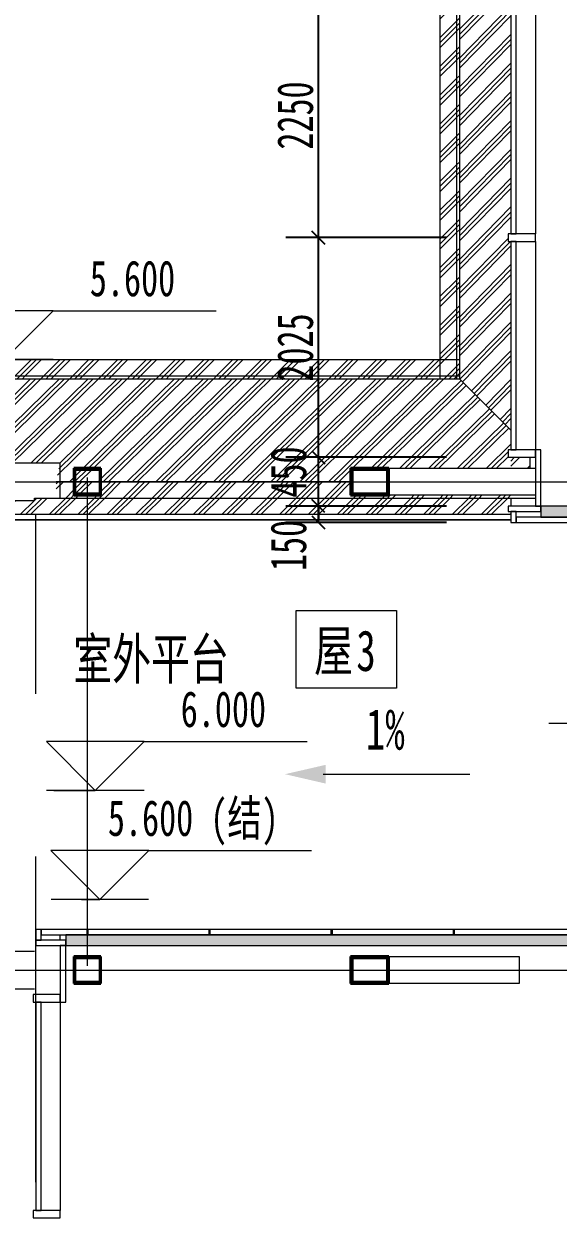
# Model space of a CAD drawing. Header units: millimetres. Extents: x 124696 to 347024, y 412631 to 564609.
# Drawn here: x 158087 to 163007, y 469852 to 480822 of the extents above; entities that cross this region are included whole.
import ezdxf

# ---------------------------------------------------------------- set-up
doc = ezdxf.new("R2010")
doc.units = ezdxf.units.MM
doc.header["$LTSCALE"] = 1500
doc.header["$MEASUREMENT"] = 0
doc.linetypes.add('二层平面图$0$IMPORT-216002', pattern=[3, 2, -1])
doc.linetypes.add('二层平面图$0$轴网线_12_3_3_3 mm', pattern=[21, 12, -3, 3, -3])
doc.layers.add('0-建筑底图', color=7, linetype='Continuous')
for name, color, linetype, lineweight in [('二层平面图$0$0-1', 7, 'Continuous', 5), ('二层平面图$0$A-ANNO-IDEN-LEVL', 3, 'Continuous', 15), ('二层平面图$0$A-FLOR-HRAL', 71, 'Continuous', 9), ('二层平面图$0$A-FLOR-STRS-IDEN-1', 2, 'Continuous', 15), ('二层平面图$0$A-LINE', 7, 'Continuous', 9), ('二层平面图$0$A-LINE-1', 7, '二层平面图$0$IMPORT-216002', 9), ('二层平面图$0$A-ROOF', 241, 'Continuous', 9), ('二层平面图$0$A-ROOF-GRID', 8, 'Continuous', 9), ('二层平面图$0$A-WALL-2', 170, 'Continuous', 20), ('二层平面图$0$A-WALL-CURT-PANEL-2', 7, 'Continuous', 9), ('二层平面图$0$A-WALL-CURT-PANEL-3', 140, 'Continuous', 9), ('二层平面图$0$A-WALL-CURT-STILE-2', 7, 'Continuous', 9), ('二层平面图$0$A-WALL-CURT-STILE-3', 7, 'Continuous', 9), ('二层平面图$0$ANNO-DIMS', 3, 'Continuous', 15), ('二层平面图$0$ANNO-DOTE-1', 10, '二层平面图$0$轴网线_12_3_3_3 mm', 15), ('二层平面图$0$ANNO-TEXT', 7, 'Continuous', 15), ('二层平面图$0$ANNO-TEXT-1', 1, 'Continuous', 15), ('二层平面图$0$ANNO-TEXT-2', 210, 'Continuous', 15), ('二层平面图$0$FLOR', 91, 'Continuous', 9), ('二层平面图$0$FLOR-PATT', 99, 'Continuous', 9), ('二层平面图$0$S-BEAM', 4, 'Continuous', 9), ('二层平面图$0$S-BEAM-1', 7, 'Continuous', 9), ('二层平面图$0$S-BEAM-2', 130, 'Continuous', 35), ('二层平面图$0$S-COLU-1', 250, 'Continuous', 5), ('二层平面图$0$S-COLU-2', 130, 'Continuous', 35), ('二层平面图$0$WALL-HATCH', 252, 'Continuous', 9)]:
    doc.layers.add(name, color=color, linetype=linetype, lineweight=lineweight)
doc.styles.add('二层平面图$0$黑体', font='simhei.ttf', dxfattribs={"width": 0.7, "height": 375})
doc.styles.add('二层平面图$0$黑体_5', font='simhei.ttf', dxfattribs={"width": 0.7, "height": 330})
doc.styles.add('二层平面图$0$黑体_B', font='', dxfattribs={"width": 0.7, "height": 375})
doc.styles.get('二层平面图$0$黑体_B').set_extended_font_data('SimHei', bold=True)
doc.dimstyles.new('二层平面图$0$直线_2_2mm_黑体_引线_文字在上', dxfattribs={"dimscale": 304.8, "dimtxt": 412.811453, "dimasz": 0.393701, "dimexe": 0.984252, "dimexo": 0.0625, "dimgap": 0.147638, "dimtad": 1, "dimdec": 0, "dimzin": 0, "dimdsep": 46, "dimtxsty": '二层平面图$0$黑体_5', "dimblk1": '二层平面图$0$_Oblique', "dimblk2": '二层平面图$0$_Oblique', "dimsah": 1, "dimcen": 0.09, "dimazin": 0, "dimtfac": 1, "dimtdec": 4, "dimtix": 1, "dimtmove": 0, "dimatfit": 3, "dimfxl": 3.937008, "dimfxlon": 1, "dimtvp": 1, "dimtolj": 1, "dimtzin": 0, "dimarcsym": 2})
doc.dimstyles.new('二层平面图$0$直线_2_2mm_黑体_引线_文字在上_2', dxfattribs={"dimscale": 304.8, "dimtxt": 412.811453, "dimasz": 0.393701, "dimexe": 0.984252, "dimexo": 0.0625, "dimgap": 0.147638, "dimtad": 1, "dimdec": 0, "dimzin": 0, "dimdsep": 46, "dimtxsty": '二层平面图$0$黑体_5', "dimblk1": '二层平面图$0$_Oblique', "dimblk2": '二层平面图$0$_Oblique', "dimsah": 1, "dimcen": 0.09, "dimazin": 0, "dimtfac": 1, "dimtdec": 4, "dimtix": 1, "dimtmove": 2, "dimatfit": 3, "dimfxl": 3.937008, "dimfxlon": 1, "dimtvp": 1, "dimtolj": 1, "dimtzin": 0, "dimarcsym": 2})
pattern_1 = [(45, (0, 0), (-132.5825, 132.5825), []), (45, (46.88, 0), (0, 265.16504), []), (45, (-46.88, 0), (0, 265.16504), [])]

# ---------------------------------------------------------------- blocks, each defined once
blk = doc.blocks.new('二层平面图$0$S-梁-钢-箱形1 - _-300x350x14x14-2248699-104-2F')
at = {"layer": '二层平面图$0$S-BEAM-1'}
h = blk.add_hatch(color=256, dxfattribs=at)
h.paths.add_polyline_path([(11812, 15575), (11812, 15925), (11388, 15925), (11388, 15575)])
h.paths.add_polyline_path([(11792, 15589), (11408, 15589), (11408, 15911), (11792, 15911), (11792, 15614)])
for p, q in [((11812, 15925), (13012, 15925)), ((13012, 15575), (11812, 15575))]:
    blk.add_line(p, q, dxfattribs=at)
at = {"layer": '二层平面图$0$S-BEAM-2'}
for p, q in [((11812, 15925), (11388, 15925)), ((11388, 15925), (11388, 15575)), ((11408, 15589), (11408, 15911)), ((11408, 15911), (11792, 15911)), ((11792, 15911), (11792, 15589)), ((11812, 15575), (11812, 15925)), ((11792, 15589), (11408, 15589)), ((11388, 15575), (11812, 15575))]:
    blk.add_line(p, q, dxfattribs=at)
blk = doc.blocks.new('二层平面图$0$S-梁-钢-箱形1 - _-300x350x14x14-V45-104-2F')
at = {"layer": '二层平面图$0$S-BEAM-1'}
h = blk.add_hatch(color=256, dxfattribs=at)
h.paths.add_polyline_path([(11812, 20075), (11812, 20425), (11388, 20425), (11388, 20075)])
h.paths.add_polyline_path([(11408, 20089), (11408, 20411), (11792, 20411), (11792, 20089)])
for p, q in [((11812, 20425), (13249, 20425)), ((13012, 20075), (11812, 20075))]:
    blk.add_line(p, q, dxfattribs=at)
at = {"layer": '二层平面图$0$S-BEAM-2'}
for p, q in [((11812, 20425), (11388, 20425)), ((11388, 20425), (11388, 20075)), ((11408, 20089), (11408, 20411)), ((11408, 20411), (11792, 20411)), ((11792, 20411), (11792, 20089)), ((11812, 20075), (11812, 20425)), ((11792, 20089), (11408, 20089)), ((11388, 20075), (11812, 20075))]:
    blk.add_line(p, q, dxfattribs=at)
blk = doc.blocks.new('二层平面图$0$S-梁-钢-箱形1 - _-250x250x12x12-2248756-104-2F')
at = {"layer": '二层平面图$0$S-BEAM-1'}
h = blk.add_hatch(color=256, dxfattribs=at)
h.paths.add_polyline_path([(16277, 31375), (16277, 31625), (15923, 31625), (15923, 31375)])
h.paths.add_polyline_path([(16260, 31387), (15940, 31387), (15940, 31613), (16260, 31613)])
for p, q in [((16277, 31625), (17625, 31625)), ((17625, 31375), (16277, 31375))]:
    blk.add_line(p, q, dxfattribs=at)
at = {"layer": '二层平面图$0$S-BEAM-2'}
for p, q in [((16277, 31625), (15923, 31625)), ((15923, 31625), (15923, 31375)), ((15940, 31387), (15940, 31613)), ((15940, 31613), (16260, 31613)), ((16260, 31613), (16260, 31387)), ((16277, 31375), (16277, 31625)), ((15923, 31375), (16277, 31375)), ((16260, 31387), (15940, 31387))]:
    blk.add_line(p, q, dxfattribs=at)
blk = doc.blocks.new('二层平面图$0$S-梁-钢-箱形1 - _-250x250x12x12-V69-104-2F')
at = {"layer": '二层平面图$0$S-BEAM-1'}
h = blk.add_hatch(color=256, dxfattribs=at)
h.paths.add_polyline_path([(16277, 15625), (16277, 15875), (15923, 15875), (15923, 15625)])
h.paths.add_polyline_path([(15940, 15637), (15940, 15863), (16260, 15863), (16260, 15637)])
for p, q in [((16277, 15875), (17477, 15875)), ((17477, 15625), (16277, 15625))]:
    blk.add_line(p, q, dxfattribs=at)
at = {"layer": '二层平面图$0$S-BEAM-2'}
for p, q in [((16277, 15875), (15923, 15875)), ((15923, 15875), (15923, 15625)), ((15940, 15637), (15940, 15863)), ((15940, 15863), (16260, 15863)), ((16260, 15863), (16260, 15637)), ((16277, 15625), (16277, 15875)), ((15923, 15625), (16277, 15625)), ((16260, 15637), (15940, 15637))]:
    blk.add_line(p, q, dxfattribs=at)
blk = doc.blocks.new('二层平面图$0$SHS-Structure-Center_rvt-1-104-2F')
at = {"layer": '二层平面图$0$S-COLU-1'}
h = blk.add_hatch(color=256, dxfattribs=at)
h.paths.add_polyline_path([(13625, 20125), (13625, 20375), (13375, 20375), (13375, 20125)])
h.paths.add_polyline_path([(13613, 20137), (13387, 20137), (13387, 20363), (13613, 20363)])
h = blk.add_hatch(color=256, dxfattribs=at)
h.paths.add_polyline_path([(13625, 15625), (13625, 15875), (13375, 15875), (13375, 15625), (13414, 15625)])
h.paths.add_polyline_path([(13414, 15637), (13387, 15637), (13387, 15863), (13613, 15863), (13613, 15637)])
at = {"layer": '二层平面图$0$S-COLU-2'}
for p, q in [((13625, 20375), (13375, 20375)), ((13375, 20375), (13375, 20125)), ((13387, 20363), (13613, 20363)), ((13387, 20137), (13387, 20363)), ((13613, 20363), (13613, 20137)), ((13625, 20125), (13625, 20375)), ((13375, 20125), (13625, 20125)), ((13613, 20137), (13387, 20137)), ((13625, 15875), (13375, 15875)), ((13375, 15875), (13375, 15625)), ((13387, 15863), (13613, 15863)), ((13387, 15637), (13387, 15863)), ((13613, 15863), (13613, 15637)), ((13625, 15625), (13625, 15875)), ((13375, 15625), (13625, 15625)), ((13613, 15637), (13387, 15637))]:
    blk.add_line(p, q, dxfattribs=at)
at = {"layer": '二层平面图$0$S-BEAM'}
for name, p in [('二层平面图$0$S-梁-钢-箱形1 - _-300x350x14x14-V45-104-2F', (0, 0)), ('二层平面图$0$S-梁-钢-箱形1 - _-250x250x12x12-2248756-104-2F', (0, -11250)), ('二层平面图$0$S-梁-钢-箱形1 - _-300x350x14x14-2248699-104-2F', (0, 0)), ('二层平面图$0$S-梁-钢-箱形1 - _-250x250x12x12-V69-104-2F', (0, 0))]:
    blk.add_blockref(name, p, dxfattribs=at)
blk = doc.blocks.new('二层平面图$0$系统嵌板 - 00S-玻璃-V31-104-2F')
at = {"layer": '二层平面图$0$A-WALL-CURT-PANEL-3'}
for p, q in [((960, 0), (-960, 0)), ((-960, 0), (-960, -50)), ((960, -50), (960, 0)), ((-960, -50), (960, -50))]:
    blk.add_line(p, q, dxfattribs=at)
blk = doc.blocks.new('二层平面图$0$矩形竖梃 - 幕墙龙骨_70_250-12648441-104-2F')
at = {"layer": '二层平面图$0$A-WALL-CURT-STILE-3'}
for p, q in [((-70, 225), (0, 225)), ((-70, -25), (-70, 225)), ((0, 225), (0, -25)), ((0, -25), (-70, -25))]:
    blk.add_line(p, q, dxfattribs=at)
blk = doc.blocks.new('二层平面图$0$矩形竖梃 - 幕墙龙骨_70_250-12648378-104-2F')
at = {"layer": '二层平面图$0$A-WALL-CURT-STILE-3'}
for p, q in [((-35, 225), (35, 225)), ((-35, -25), (-35, 225)), ((35, 225), (35, -25)), ((35, -25), (-35, -25))]:
    blk.add_line(p, q, dxfattribs=at)
blk = doc.blocks.new('二层平面图$0$系统嵌板 - 深灰色蜂窝铝板-13177281-104-2F')
at = {"layer": '二层平面图$0$A-WALL-CURT-PANEL-3'}
for p, q in [((260, 0), (-260, 0)), ((-260, 0), (-260, -50)), ((260, -50), (260, 0)), ((-260, -50), (260, -50))]:
    blk.add_line(p, q, dxfattribs=at)
blk = doc.blocks.new('二层平面图$0$矩形竖梃 - 8 x 50 mm 蜂窝铝板幕墙开缝-12945343-104-2F')
at = {"layer": '二层平面图$0$A-WALL-CURT-STILE-3'}
for p, q in [((-4, 50), (4, 50)), ((-4, 0), (-4, 50)), ((4, 0), (-4, 0)), ((4, 50), (4, 0))]:
    blk.add_line(p, q, dxfattribs=at)
blk = doc.blocks.new('二层平面图$0$矩形竖梃 - 幕墙龙骨_50_225_隐框-12533227-104-2F')
at = {"layer": '二层平面图$0$A-WALL-CURT-STILE-2'}
blk.add_line((13250, 15455), (13250, 13535), dxfattribs=at)
blk = doc.blocks.new('二层平面图$0$楼板 斜檐口 - 楼板 斜檐口-3571289-104-2F')
at = {"layer": '二层平面图$0$FLOR-PATT'}
h = blk.add_hatch(dxfattribs=at)
h.set_pattern_fill('FP_47', color=256, style=0, pattern_type=2)
h.set_pattern_definition(pattern_1)
h.paths.add_polyline_path([(16930, 21195), (16930, 21225), (16900, 21225), (16900, 21195), (16902, 21195)])
h.paths.add_polyline_path([(16900, 21375), (16930, 21375), (16930, 31375), (16900, 31375), (16900, 22216)])
h.paths.add_polyline_path([(16928, 31625), (16930, 31625), (16930, 32445), (30555, 32445), (30555, 35055), (12400, 35055), (12400, 35025), (30525, 35025), (30525, 32475), (16900, 32475), (16900, 31625)])
h = blk.add_hatch(dxfattribs=at)
h.set_pattern_fill('FP_47', color=256, style=0, pattern_type=2)
h.set_pattern_definition(pattern_1)
h.paths.add_polyline_path([(16762, 21195), (16900, 21195), (16900, 31375), (16750, 31375), (16750, 21195)])
h.paths.add_polyline_path([(16866, 31625), (16900, 31625), (16900, 32475), (30525, 32475), (30525, 35025), (12400, 35025), (12400, 34875), (30375, 34875), (30375, 32625), (16750, 32625), (16750, 31625)])
h = blk.add_hatch(dxfattribs=at)
h.set_pattern_fill('FP_96', color=256, style=0, pattern_type=2)
h.set_pattern_definition([(45.634, (794.28, 0), (-129.6791, 132.5827), []), (45.634, (840.13, 0), (0.0011, 265.165), []), (45.634, (748.43, 0), (0.0011, 265.165), [])])
h.paths.add_polyline_path([(17400, 20723), (17400, 22465), (17375, 22465), (17375, 22535), (17400, 22535), (17400, 24715), (17375, 24715), (17375, 24785), (17400, 24785), (17400, 26965), (17375, 26965), (17375, 27035), (17400, 27035), (17400, 29215), (17375, 29215), (17375, 29285), (17400, 29285), (17400, 31205), (17375, 31205), (17375, 31275), (17400, 31275), (17400, 31375), (16930, 31375), (16930, 21195)])
h.paths.add_polyline_path([(17400, 31625), (17400, 31725), (17375, 31725), (17375, 31750), (17400, 31750), (17400, 31975), (16930, 32445), (16930, 31625)])
h = blk.add_hatch(dxfattribs=at)
h.set_pattern_fill('FP_47', color=256, style=0, pattern_type=2)
h.set_pattern_definition(pattern_1)
h.paths.add_polyline_path([(13025, 3375), (13025, 3525), (8025, 3525), (8025, 21225), (16930, 21225), (16930, 21375), (7875, 21375), (7875, 3375), (8582, 3375)])
h = blk.add_hatch(dxfattribs=at)
h.set_pattern_fill('FP_47', color=256, style=0, pattern_type=2)
h.set_pattern_definition(pattern_1)
h.paths.add_polyline_path([(8025, 3525), (13025, 3525), (13025, 3555), (8055, 3555), (8055, 21195), (16750, 21195), (16750, 21225), (8025, 21225), (8025, 3555)])
h.paths.add_polyline_path([(16900, 21195), (16930, 21195), (16930, 21225), (16900, 21223)])
h = blk.add_hatch(dxfattribs=at)
h.set_pattern_fill('FP_102', color=256, style=0, pattern_type=2)
h.set_pattern_definition([(44.372, (0, 847.89), (-132.5816, 129.7103), []), (44.372, (46.88, 847.89), (0.0022, 259.4191), []), (44.372, (-46.88, 847.89), (0.0022, 259.4191), [])])
h.paths.add_polyline_path([(15923, 20250), (15923, 20375), (17400, 20375), (17400, 20475), (17375, 20475), (17375, 20545), (17400, 20545), (17400, 20723), (16930, 21195), (8055, 21195), (8973, 20277), (8980, 20285), (9000, 20290), (9020, 20285), (9035, 20270), (9040, 20250), (11388, 20250), (11388, 20425), (13249, 20425), (13212, 20250), (13375, 20250), (13375, 20375), (13625, 20375), (13625, 20250), (15485, 20250)])
h.paths.add_polyline_path([(13387, 20250), (13613, 20250), (13613, 20363), (13387, 20363)])
h = blk.add_hatch(dxfattribs=at)
h.set_pattern_fill('FP_47', color=256, style=0, pattern_type=2)
h.set_pattern_definition(pattern_1)
h.paths.add_polyline_path([(11343, 4500), (11423, 4500), (11423, 4625), (13025, 4625), (13025, 4650), (9150, 4650), (9150, 20100), (11388, 20100), (11388, 20250), (9040, 20250), (9035, 20230), (9020, 20215), (9000, 20210), (9000, 15790), (9020, 15785), (9035, 15770), (9040, 15750), (9035, 15730), (9020, 15715), (9000, 15710), (9000, 10165), (9020, 10160), (9035, 10145), (9040, 10125), (9035, 10105), (9020, 10090), (9000, 10085), (9000, 4540), (9020, 4535), (9035, 4520), (9040, 4500), (9963, 4500)])
h.paths.add_polyline_path([(16312, 20100), (17400, 20100), (17400, 20125), (15923, 20125), (15923, 20250), (13625, 20250), (13625, 20125), (13375, 20125), (13375, 20250), (13212, 20250), (13212, 20100), (16277, 20100)])
h.paths.add_polyline_path([(13387, 20137), (13613, 20137), (13613, 20250), (13387, 20250), (13387, 20177)])
h = blk.add_hatch(dxfattribs=at)
h.set_pattern_fill('FP_47', color=256, style=0, pattern_type=2)
h.set_pattern_definition(pattern_1)
h.paths.add_polyline_path([(9150, 4650), (13025, 4650), (13025, 4725), (13000, 4725), (13000, 4795), (13025, 4795), (13025, 4800), (9300, 4800), (9300, 19950), (17400, 19950), (17400, 19975), (17375, 19975), (17375, 20025), (17400, 20025), (17400, 20100), (13012, 20100), (13012, 20075), (11388, 20075), (11388, 20100), (9150, 20100), (9150, 5239)])
at = {"layer": '二层平面图$0$A-LINE'}
for p, q in [((16750, 21195), (16750, 31375)), ((16900, 31375), (16900, 21195)), ((16930, 21195), (16930, 31375)), ((7875, 21375), (16930, 21375)), ((8025, 21225), (16930, 21225)), ((16930, 21195), (8055, 21195)), ((13012, 20100), (17400, 20100)), ((17400, 20100), (17400, 20025))]:
    blk.add_line(p, q, dxfattribs=at)
at = {"layer": '二层平面图$0$FLOR'}
for p, q in [((13375, 20250), (13212, 20250)), ((13613, 20250), (13387, 20250)), ((15923, 20250), (13625, 20250))]:
    blk.add_line(p, q, dxfattribs=at)
blk = doc.blocks.new('二层平面图$0$系统嵌板 - 深灰色蜂窝铝板-12530099-104-2F')
at = {"layer": '二层平面图$0$A-WALL-CURT-PANEL-3'}
for p, q in [((260, 50), (-260, 50)), ((-260, 50), (-260, 0)), ((-260, 0), (260, 0)), ((260, 0), (260, 50))]:
    blk.add_line(p, q, dxfattribs=at)
blk = doc.blocks.new('二层平面图$0$系统嵌板 - 深灰色蜂窝铝板-12530137-104-2F')
at = {"layer": '二层平面图$0$A-WALL-CURT-PANEL-3'}
for p, q in [((150, 50), (-150, 50)), ((-150, 50), (-150, 0)), ((-150, 0), (150, 0)), ((150, 0), (150, 50))]:
    blk.add_line(p, q, dxfattribs=at)
blk = doc.blocks.new('二层平面图$0$系统嵌板 - 深灰色蜂窝铝板-12530138-104-2F')
at = {"layer": '二层平面图$0$A-WALL-CURT-PANEL-3'}
for p, q in [((50, 50), (-50, 50)), ((-50, 50), (-50, 0)), ((-50, 0), (50, 0)), ((50, 0), (50, 50))]:
    blk.add_line(p, q, dxfattribs=at)
blk = doc.blocks.new('二层平面图$0$系统嵌板 - 深灰色蜂窝铝板-13177508-104-2F')
at = {"layer": '二层平面图$0$A-WALL-CURT-PANEL-3'}
for p, q in [((137.5, 0), (-137.5, 0)), ((-137.5, 0), (-137.5, -50)), ((137.5, -50), (137.5, 0)), ((-137.5, -50), (137.5, -50))]:
    blk.add_line(p, q, dxfattribs=at)
blk = doc.blocks.new('二层平面图$0$系统嵌板 - 深灰色蜂窝铝板-12254118-104-2F')
at = {"layer": '二层平面图$0$A-WALL-CURT-PANEL-3'}
for p, q in [((50, 0), (-50, 0)), ((-50, 0), (-50, -50)), ((50, -50), (50, 0)), ((-50, -50), (50, -50))]:
    blk.add_line(p, q, dxfattribs=at)
blk = doc.blocks.new('二层平面图$0$系统嵌板 - 白色艾特板-12945405-104-2F')
at = {"layer": '二层平面图$0$A-WALL-CURT-PANEL-3'}
for p, q in [((273, 0), (-273, 0)), ((-273, 0), (-273, -50)), ((273, -50), (273, 0)), ((-273, -50), (273, -50))]:
    blk.add_line(p, q, dxfattribs=at)
blk = doc.blocks.new('二层平面图$0$顶部扶栏类型 - 顶部扶栏_内部_-5227892-104-2F')
at = {"layer": '二层平面图$0$A-FLOR-HRAL'}
for p, q in [((10125, 19950), (17400, 19950)), ((17400, 19900), (10125, 19900)), ((17400, 19950), (17400, 19900))]:
    blk.add_line(p, q, dxfattribs=at)
blk = doc.blocks.new('二层平面图$0$顶部扶栏类型 - 顶部扶栏_内部_-V151-104-2F')
at = {"layer": '二层平面图$0$A-FLOR-HRAL'}
for p, q in [((10125, 19950), (17400, 19950)), ((10125, 19900), (17400, 19900)), ((17400, 19950), (17400, 19900))]:
    blk.add_line(p, q, dxfattribs=at)
blk = doc.blocks.new('二层平面图$0$系统嵌板 - 白色艾特板-12946037-104-2F')
at = {"layer": '二层平面图$0$A-WALL-CURT-PANEL-3'}
for p, q in [((211, 0), (-211, 0)), ((-211, 0), (-211, -50)), ((211, -50), (211, 0)), ((-211, -50), (211, -50))]:
    blk.add_line(p, q, dxfattribs=at)
blk = doc.blocks.new('二层平面图$0$系统嵌板 - 白色艾特板-12945366-104-2F')
at = {"layer": '二层平面图$0$A-WALL-CURT-PANEL-3'}
for p, q in [((558.5, 0), (-558.5, 0)), ((-558.5, 0), (-558.5, -50)), ((558.5, -50), (558.5, 0)), ((-558.5, -50), (558.5, -50))]:
    blk.add_line(p, q, dxfattribs=at)
blk = doc.blocks.new('二层平面图$0$系统嵌板 - 00S-玻璃-12648781-104-2F')
at = {"layer": '二层平面图$0$A-WALL-CURT-PANEL-3'}
for p, q in [((1090, 50), (-1090, 50)), ((-1090, 50), (-1090, 0)), ((-1090, 0), (1090, 0)), ((1090, 0), (1090, 50))]:
    blk.add_line(p, q, dxfattribs=at)
blk = doc.blocks.new('二层平面图$0$系统嵌板 - 00S-玻璃-12648780-104-2F')
at = {"layer": '二层平面图$0$A-WALL-CURT-PANEL-3'}
for p, q in [((960, 50), (-960, 50)), ((-960, 50), (-960, 0)), ((-960, 0), (960, 0)), ((960, 0), (960, 50))]:
    blk.add_line(p, q, dxfattribs=at)
blk = doc.blocks.new('二层平面图$0$矩形竖梃 - 幕墙龙骨_70_250-11836729-104-2F')
at = {"layer": '二层平面图$0$A-WALL-CURT-STILE-3'}
for p, q in [((-70, 25), (0, 25)), ((-70, -225), (-70, 25)), ((0, 25), (0, -225)), ((0, -225), (-70, -225))]:
    blk.add_line(p, q, dxfattribs=at)
blk = doc.blocks.new('二层平面图$0$矩形竖梃 - 幕墙龙骨_20_225_隐框-12502224-104-2F')
at = {"layer": '二层平面图$0$A-WALL-CURT-STILE-2'}
blk.add_line((17625, 29215), (17625, 27035), dxfattribs=at)
blk = doc.blocks.new('二层平面图$0$矩形竖梃 - 幕墙龙骨_20_225_隐框-12530038-104-2F')
at = {"layer": '二层平面图$0$A-WALL-CURT-STILE-2'}
blk.add_line((17625, 31205), (17625, 29285), dxfattribs=at)
blk = doc.blocks.new('二层平面图$0$矩形竖梃 - 幕墙龙骨_70_250-12494320-104-2F')
at = {"layer": '二层平面图$0$A-WALL-CURT-STILE-3'}
for p, q in [((-35, 25), (35, 25)), ((-35, -225), (-35, 25)), ((35, 25), (35, -225)), ((35, -225), (-35, -225))]:
    blk.add_line(p, q, dxfattribs=at)
blk = doc.blocks.new('二层平面图$0$吊顶收边 - 吊顶收边-12102190-104-2F')
at = {"layer": '二层平面图$0$A-ROOF-GRID'}
h = blk.add_hatch(dxfattribs=at)
h.set_pattern_fill('FP_47', color=256, style=0, pattern_type=2)
h.set_pattern_definition(pattern_1)
h.paths.add_polyline_path([(13095, 4275), (13250, 4275), (13250, 4375), (13025, 4375), (13025, 4275)])
h.paths.add_polyline_path([(17400, 20375), (17575, 20375), (17575, 20475), (17400, 20475)])
at = {"layer": '二层平面图$0$A-LINE'}
blk.add_line((17575, 20475), (17575, 20375), dxfattribs=at)
blk = doc.blocks.new('二层平面图$0$高程点 - 高程点符号-322107-104-2F')
at = {"layer": '二层平面图$0$A-ANNO-IDEN-LEVL'}
for p, q in [((-3, 3), (-13, 3)), ((-3, 3), (3, 3)), ((0, 0), (-3, 3)), ((0, 0), (3, 3)), ((-2.999, 0), (2.991, 0))]:
    blk.add_line(p, q, dxfattribs=at)
blk = doc.blocks.new('二层平面图$0$符号排水箭头_虚线 - 排水箭头-5917014-104-2F')
at = {"layer": '二层平面图$0$ANNO-TEXT'}
blk.add_hatch(color=256, dxfattribs=at).paths.add_polyline_path([(2.5, 0.577), (2.5, -0.577), (0, 0)])
at = {"layer": '二层平面图$0$ANNO-TEXT-2'}
blk.add_line((2.339, 0), (11.339, 0), dxfattribs=at)
blk = doc.blocks.new('二层平面图$0$_Oblique')
at = {"color": 0, "linetype": 'ByBlock', "lineweight": -2}
blk.add_line((-0.5, -0.5), (0.5, 0.5), dxfattribs=at)
blk = doc.blocks.new('*D2423')
at = {"layer": '二层平面图$0$ANNO-DIMS', "color": 0, "lineweight": -2, "transparency": 16777216}
for p, q in [((16808, 20025), (15327, 20025)), ((15627, 19875), (15627, 20025)), ((16808, 19875), (15327, 19875))]:
    blk.add_line(p, q, dxfattribs=at)
at = {"layer": '二层平面图$0$ANNO-DIMS', "color": 0, "lineweight": -2, "transparency": 16777216, "xscale": 120, "yscale": 120, "zscale": 120}
for p, rotation in [((15627, 20025), 90), ((15627, 19875), 270)]:
    blk.add_blockref('二层平面图$0$_Oblique', p, dxfattribs=dict(at, rotation=rotation))
at = {"layer": '二层平面图$0$ANNO-DIMS', "color": 0, "transparency": 16777216, "insert": (15185, 19427), "char_height": 330, "width": 604.82, "attachment_point": 1, "rotation": 90, "line_spacing_factor": 0.872751, "style": '二层平面图$0$黑体_5'}
blk.add_mtext('\\A1;150', dxfattribs=at)
blk = doc.blocks.new('*D2424')
at = {"layer": '二层平面图$0$ANNO-DIMS', "color": 0, "lineweight": -2, "transparency": 16777216}
for p, q in [((15627, 20475), (15627, 20595)), ((16808, 20475), (15327, 20475)), ((15627, 20025), (15627, 20475)), ((16808, 20025), (15327, 20025)), ((15627, 20025), (15627, 19905))]:
    blk.add_line(p, q, dxfattribs=at)
at = {"layer": '二层平面图$0$ANNO-DIMS', "color": 0, "lineweight": -2, "transparency": 16777216, "xscale": 120, "yscale": 120, "zscale": 120}
for p, rotation in [((15627, 20475), 270), ((15627, 20025), 90)]:
    blk.add_blockref('二层平面图$0$_Oblique', p, dxfattribs=dict(at, rotation=rotation))
at = {"layer": '二层平面图$0$ANNO-DIMS', "color": 0, "transparency": 16777216, "insert": (15185, 20104), "char_height": 330, "width": 604.82, "attachment_point": 1, "rotation": 90, "line_spacing_factor": 0.872751, "style": '二层平面图$0$黑体_5'}
blk.add_mtext('\\A1;450', dxfattribs=at)
blk = doc.blocks.new('*D2425')
at = {"layer": '二层平面图$0$ANNO-DIMS', "color": 0, "lineweight": -2, "transparency": 16777216}
for p, q in [((16808, 22500), (15327, 22500)), ((15627, 20475), (15627, 22500)), ((16808, 20475), (15327, 20475))]:
    blk.add_line(p, q, dxfattribs=at)
at = {"layer": '二层平面图$0$ANNO-DIMS', "color": 0, "lineweight": -2, "transparency": 16777216, "xscale": 120, "yscale": 120, "zscale": 120}
for p, rotation in [((15627, 22500), 90), ((15627, 20475), 270)]:
    blk.add_blockref('二层平面图$0$_Oblique', p, dxfattribs=dict(at, rotation=rotation))
at = {"layer": '二层平面图$0$ANNO-DIMS', "color": 0, "transparency": 16777216, "insert": (15415, 21487), "char_height": 330, "width": 806.42, "attachment_point": 5, "rotation": 90, "style": '二层平面图$0$黑体_5'}
blk.add_mtext('\\A1;2025', dxfattribs=at)
blk = doc.blocks.new('*D2426')
at = {"layer": '二层平面图$0$ANNO-DIMS', "color": 0, "lineweight": -2, "transparency": 16777216}
for p, q in [((16808, 24750), (15327, 24750)), ((15627, 22500), (15627, 24750)), ((16808, 22500), (15327, 22500))]:
    blk.add_line(p, q, dxfattribs=at)
at = {"layer": '二层平面图$0$ANNO-DIMS', "color": 0, "lineweight": -2, "transparency": 16777216, "xscale": 120, "yscale": 120, "zscale": 120}
for p, rotation in [((15627, 24750), 90), ((15627, 22500), 270)]:
    blk.add_blockref('二层平面图$0$_Oblique', p, dxfattribs=dict(at, rotation=rotation))
at = {"layer": '二层平面图$0$ANNO-DIMS', "color": 0, "transparency": 16777216, "insert": (15415, 23625), "char_height": 330, "width": 806.42, "attachment_point": 5, "rotation": 90, "style": '二层平面图$0$黑体_5'}
blk.add_mtext('\\A1;2250', dxfattribs=at)
blk = doc.blocks.new('二层平面图')
at = {"layer": '二层平面图$0$WALL-HATCH'}
h = blk.add_hatch(dxfattribs=at)
h.set_pattern_fill('FP_73', color=8, angle=-113.578, style=0, pattern_type=2)
h.set_pattern_definition([(66.422, (35287.5, 19932.62), (0.21196, 152.88676), [26.213, -13.882, 69.19, -13.882, -42.855]), (66.422, (35287.5, 19932.62), (0.21196, 152.88676), [-123.167, 26.213, -16.642]), (113.58, (35247.58, 19932.62), (-66.51436, 0.00144), [26.213, -13.882, 69.26, -13.882, -42.855]), (113.58, (35247.58, 19932.62), (-66.51436, 0.00144), [-123.237, 26.213, -16.642]), (360, (35247.58, 19932.62), (2e-11, 152.4), [39.907, -26.604]), (360, (35280.84, 20069.78), (2e-11, 152.4), [39.907, -26.604]), (90, (35237.056, 19956.74), (-66.513, 7e-12), [12.722, -139.678]), (90, (35270.31, 20032.94), (-66.513, 7e-12), [12.722, -139.678]), (90, (35298.017, 19956.74), (-66.513, 7e-12), [12.722, -139.678]), (90, (35331.27, 20032.94), (-66.513, 7e-12), [12.722, -139.678])])
h.paths.add_polyline_path([(29800, 19925), (29800, 20025), (17675, 20025), (17675, 19925), (27910.6, 19925)])
h = blk.add_hatch(dxfattribs=at)
h.set_pattern_fill('FP_117', color=8, angle=-113.578, style=0, pattern_type=2)
h.set_pattern_definition([(66.422, (24350.444, 15982.62), (0.21196, 152.88676), [26.213, -13.882, 69.19, -13.882, -42.855]), (66.422, (24350.444, 15982.62), (0.21196, 152.88676), [-123.167, 26.213, -16.642]), (113.58, (24310.526, 15982.62), (-66.51436, 0.00144), [26.213, -13.882, 69.26, -13.882, -42.855]), (113.58, (24310.526, 15982.62), (-66.51436, 0.00144), [-123.237, 26.213, -16.642]), (360, (24310.53, 15982.62), (2e-11, 152.4), [39.907, -26.604]), (360, (24343.78, 16119.78), (2e-11, 152.4), [39.907, -26.604]), (90, (24300, 16006.74), (-66.513, 7e-12), [12.722, -139.678]), (90, (24333.26, 16082.94), (-66.513, 7e-12), [12.722, -139.678]), (90, (24360.96, 16006.74), (-66.513, 7e-12), [12.722, -139.678]), (90, (24394.22, 16082.94), (-66.513, 7e-12), [12.722, -139.678])])
h.paths.add_polyline_path([(29800, 15975), (29800, 16075), (13300, 16075), (13300, 15975), (27910.6, 15975)])
at = {"layer": '二层平面图$0$A-ANNO-IDEN-LEVL', "color": 8}
for p, q in [((13190, 17405.5), (13259.6, 17405.5)), ((13259.6, 17405.5), (13572.4, 17405.5)), ((13446.3, 16401.6), (13614.3, 16401.6)), ((13866.3, 16401.6), (13446.3, 16401.6))]:
    blk.add_line(p, q, dxfattribs=at)
at = {"layer": '二层平面图$0$A-FLOR-STRS-IDEN-1', "color": 8}
blk.add_line((17750, 18023.6), (26023.7, 18023.6), dxfattribs=at)
at = {"layer": '二层平面图$0$A-LINE', "color": 8}
for p, q in [((16930, 21195), (17400, 20725)), ((13246.9, 20425), (13246.9, 20100)), ((13011.9, 20075), (13011.9, 20100)), ((17400, 20100), (17625, 20100)), ((13250, 16025), (13250, 16075)), ((13025, 15575), (13025, 15925)), ((17476.9, 15875), (17476.9, 15625))]:
    blk.add_line(p, q, dxfattribs=at)
at = {"layer": '二层平面图$0$A-LINE-1', "color": 8}
for p in [(12725, 19950), (13025, 4795)]:
    blk.add_line(p, (13025, 19950), dxfattribs=at)
at = {"layer": '二层平面图$0$A-WALL-2', "color": 8}
for p, q in [((18125, 20025), (17675, 20025)), ((17675, 20025), (17675, 19925)), ((17675, 19925), (29800, 19925)), ((29800, 16075), (13300, 16075)), ((13300, 16075), (13300, 15975)), ((13300, 15975), (29200, 15975))]:
    blk.add_line(p, q, dxfattribs=at)
at = {"layer": '二层平面图$0$ANNO-DOTE-1', "color": 8}
for p, q in [((13500, -6710.3), (13500, 106757.2)), ((-18896.2, 20250), (161528.2, 20250)), ((-18896.2, 15750), (161528.2, 15750))]:
    blk.add_line(p, q, dxfattribs=at)
at = {"layer": '二层平面图$0$ANNO-TEXT-1', "color": 8, "flags": 128}
blk.add_lwpolyline([(15421, 19061.9), (16346.4, 19061.9), (16346.4, 18347.9), (15421, 18347.9)], close=True, dxfattribs=at)
at = {"layer": '二层平面图$0$0-1', "color": 8}
blk.add_blockref('二层平面图$0$SHS-Structure-Center_rvt-1-104-2F', (0, 0), dxfattribs=at)
at = {"layer": '二层平面图$0$A-ANNO-IDEN-LEVL', "color": 8, "extrusion": (0, 0, -1), "xscale": 149.9999999999999, "yscale": 149.9999999999999, "zscale": 149.9999999999999}
for p in [(-12735.3, 21375), (-13572.4, 17405.5), (-13614.3, 16401.6)]:
    blk.add_blockref('二层平面图$0$高程点 - 高程点符号-322107-104-2F', p, dxfattribs=at)
at = {"layer": '二层平面图$0$A-FLOR-HRAL', "color": 8}
for name in ['二层平面图$0$顶部扶栏类型 - 顶部扶栏_内部_-5227892-104-2F', '二层平面图$0$顶部扶栏类型 - 顶部扶栏_内部_-V151-104-2F']:
    blk.add_blockref(name, (0, 0), dxfattribs=at)
at = {"layer": '二层平面图$0$A-LINE', "color": 8}
blk.add_blockref('二层平面图$0$楼板 斜檐口 - 楼板 斜檐口-3571289-104-2F', (0, 0), dxfattribs=at)
at = {"layer": '二层平面图$0$A-ROOF', "color": 8}
blk.add_blockref('二层平面图$0$吊顶收边 - 吊顶收边-12102190-104-2F', (0, 0), dxfattribs=at)
at = {"layer": '二层平面图$0$A-WALL-CURT-PANEL-2', "color": 8}
for name, p, rotation in [('二层平面图$0$系统嵌板 - 00S-玻璃-12648781-104-2F', (17400, 23625), 269.9999999999999), ('二层平面图$0$系统嵌板 - 00S-玻璃-12648780-104-2F', (17400, 21505), 269.9999999999999), ('二层平面图$0$系统嵌板 - 深灰色蜂窝铝板-12530099-104-2F', (17625, 20285), 270), ('二层平面图$0$系统嵌板 - 深灰色蜂窝铝板-12530137-104-2F', (17525, 20025), 180), ('二层平面图$0$系统嵌板 - 深灰色蜂窝铝板-12530138-104-2F', (17400, 19925), 270), ('二层平面图$0$系统嵌板 - 白色艾特板-12945405-104-2F', (17723, 19875), 180), ('二层平面图$0$系统嵌板 - 深灰色蜂窝铝板-12254118-104-2F', (13025, 16075), 90), ('二层平面图$0$系统嵌板 - 深灰色蜂窝铝板-13177508-104-2F', (13162.5, 15975), 180), ('二层平面图$0$系统嵌板 - 深灰色蜂窝铝板-13177281-104-2F', (13250, 15715), 89.99999999999935), ('二层平面图$0$系统嵌板 - 00S-玻璃-V31-104-2F', (13025, 14495), 89.99999999999991)]:
    blk.add_blockref(name, p, dxfattribs=dict(at, rotation=rotation))
for name, p in [('二层平面图$0$系统嵌板 - 白色艾特板-12946037-104-2F', (13285.5, 16125)), ('二层平面图$0$系统嵌板 - 白色艾特板-12945366-104-2F', (14062.5, 16125)), ('二层平面图$0$系统嵌板 - 白色艾特板-12945366-104-2F', (15187.5, 16125)), ('二层平面图$0$系统嵌板 - 白色艾特板-12945366-104-2F', (16312.5, 16125)), ('二层平面图$0$系统嵌板 - 白色艾特板-12945366-104-2F', (17437.5, 16125))]:
    blk.add_blockref(name, p, dxfattribs=at)
at = {"layer": '二层平面图$0$A-WALL-CURT-STILE-2', "color": 8}
for name, p in [('二层平面图$0$矩形竖梃 - 幕墙龙骨_20_225_隐框-12502224-104-2F', (0, -4500)), ('二层平面图$0$矩形竖梃 - 幕墙龙骨_20_225_隐框-12530038-104-2F', (0, -8740)), ('二层平面图$0$矩形竖梃 - 幕墙龙骨_50_225_隐框-12533227-104-2F', (0, 0))]:
    blk.add_blockref(name, p, dxfattribs=at)
at = {"layer": '二层平面图$0$A-WALL-CURT-STILE-2', "color": 8, "extrusion": (0, 0, -1)}
for name, p, rotation in [('二层平面图$0$矩形竖梃 - 幕墙龙骨_70_250-12494320-104-2F', (-17400, 22500), 270.0000000000001), ('二层平面图$0$矩形竖梃 - 幕墙龙骨_70_250-11836729-104-2F', (-17400, 20475), 270.0000000000001), ('二层平面图$0$矩形竖梃 - 8 x 50 mm 蜂窝铝板幕墙开缝-12945343-104-2F', (-13500, 16125), 180), ('二层平面图$0$矩形竖梃 - 8 x 50 mm 蜂窝铝板幕墙开缝-12945343-104-2F', (-14625, 16125), 180), ('二层平面图$0$矩形竖梃 - 8 x 50 mm 蜂窝铝板幕墙开缝-12945343-104-2F', (-15750, 16125), 180), ('二层平面图$0$矩形竖梃 - 8 x 50 mm 蜂窝铝板幕墙开缝-12945343-104-2F', (-16875, 16125), 180), ('二层平面图$0$矩形竖梃 - 幕墙龙骨_70_250-12648441-104-2F', (-13025, 15525), 90.0000000000001), ('二层平面图$0$矩形竖梃 - 幕墙龙骨_70_250-12648378-104-2F', (-13025, 13500), 90.0000000000001)]:
    blk.add_blockref(name, p, dxfattribs=dict(at, rotation=rotation))
at = {"layer": '二层平面图$0$ANNO-TEXT', "color": 8, "xscale": 150, "yscale": 150, "zscale": 150}
blk.add_blockref('二层平面图$0$符号排水箭头_虚线 - 排水箭头-5917014-104-2F', (15319.8, 17554.8), dxfattribs=at)
at = {"layer": '二层平面图$0$A-ANNO-IDEN-LEVL', "color": 8, "char_height": 330, "attachment_point": 1, "line_spacing_factor": 0.872751, "style": '二层平面图$0$黑体_5'}
for s, insert, width in [('5.600', (13522.5, 22289.4), 990.683), ('6.000', (14359.6, 18319.9), 990.683), ('5.600 (结)', (13688.7, 17316), 1981.365)]:
    blk.add_mtext(s, dxfattribs=dict(at, insert=insert, width=width))
at = {"layer": '二层平面图$0$ANNO-TEXT', "color": 8, "char_height": 375, "attachment_point": 1}
for s, insert, width, style in [('\\f黑体|b0|i0|c134|p49|;\\W.7;屋', (15587.7, 18881.2), 471.392, '二层平面图$0$黑体'), ('\\f黑体|b0|i0|c134|p49|;\\W.7;3', (15976.6, 18881.2), 235.696, '二层平面图$0$黑体'), ('室外平台', (13370.8, 18805.1), 1919.24, '二层平面图$0$黑体_B'), ('1%', (16065.2, 18157), 471.392, '二层平面图$0$黑体')]:
    blk.add_mtext(s, dxfattribs=dict(at, insert=insert, width=width, style=style))
at = {"layer": '二层平面图$0$ANNO-DIMS', "color": 8}
for base, p1, p2, override, picture, middle in [((15626.9, 24750), (16826.9, 22500), (16826.9, 24750), {"dimpost": '<>', "dimfxl": 2250}, '*D2426', (15415, 23625)), ((15626.9, 22500), (16826.9, 20475), (16826.9, 22500), {"dimpost": '<>', "dimfxl": 2025}, '*D2425', (15415, 21487.5))]:
    dim = blk.add_linear_dim(base=base, p1=p1, p2=p2, angle=90, dimstyle='二层平面图$0$直线_2_2mm_黑体_引线_文字在上', override=override, dxfattribs=at)
    dim.commit()
    dim.dimension.update_dxf_attribs({"geometry": picture, "text_midpoint": middle})
for base, p1, p2, override, picture, middle in [((15626.9, 20475), (16826.9, 20025), (16826.9, 20475), {"dimpost": '<>', "dimfxl": 450}, '*D2424', (15404.7, 20406.4)), ((15626.9, 20025), (16826.9, 19875), (16826.9, 20025), {"dimpost": '<>', "dimfxl": 150}, '*D2423', (15404.7, 19729.9))]:
    dim = blk.add_linear_dim(base=base, p1=p1, p2=p2, angle=90, dimstyle='二层平面图$0$直线_2_2mm_黑体_引线_文字在上_2', override=override, dxfattribs=at)
    dim.commit()
    dim.dimension.update_dxf_attribs({"geometry": picture, "text_midpoint": middle, "dimtype": 160, "text_rotation": 90})

msp = doc.modelspace()

# ---------------------------------------------------------------- block references
at = {"layer": '0-建筑底图'}
msp.add_blockref('二层平面图', (145172, 456352), dxfattribs=at)

doc.saveas('drawing.dxf')
